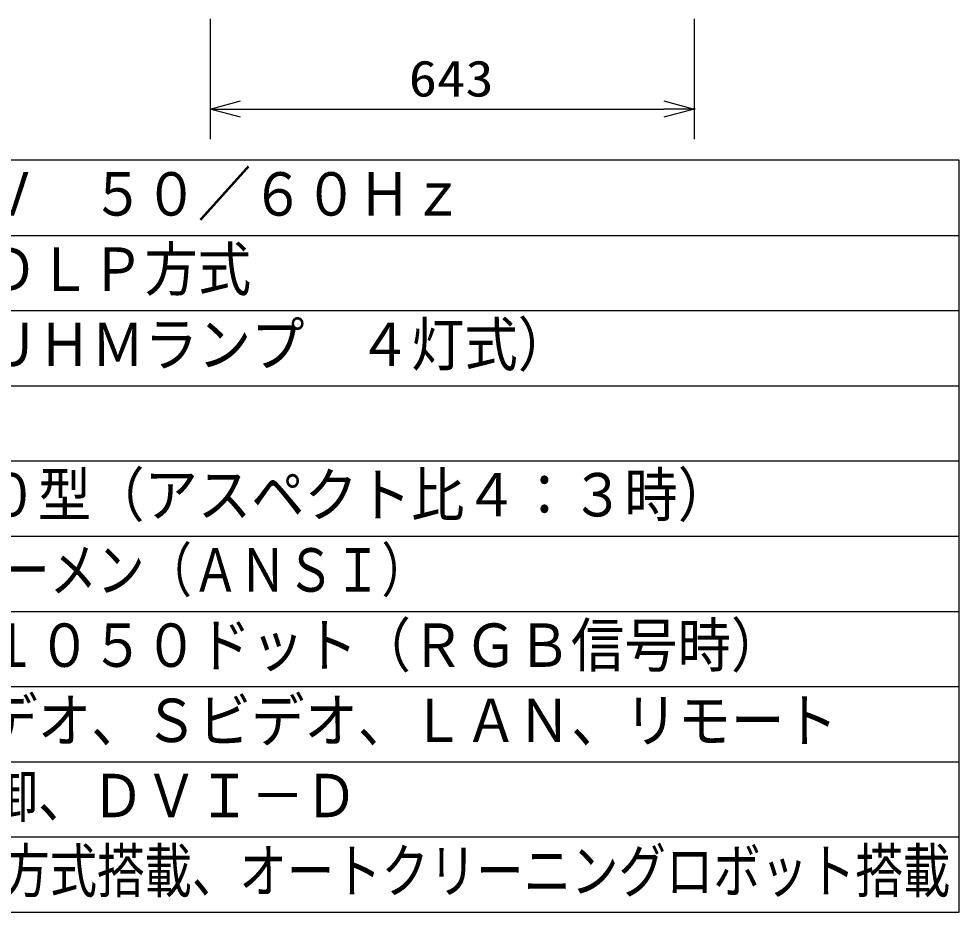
# Model space of a CAD drawing. Units: millimetres, scale not verified. Extents: x -63 to 63, y -57 to 57.
# Drawn here: x 0 to 62.5, y -56.5 to 2.9 of the extents above; entities that cross this region are included whole.
import ezdxf
from ezdxf.enums import TextEntityAlignment as Align

# ---------------------------------------------------------------- set-up
doc = ezdxf.new("R2010")
doc.units = ezdxf.units.MM
doc.header["$LTSCALE"] = 0.190236
doc.header["$PDMODE"] = 32
doc.header["$PDSIZE"] = 0.0951
for name, color, linetype in [('0-0_MOJI1', 2, 'Continuous'), ('0-2_WAKU', 1, 'Continuous'), ('0-5_SUNPO', 3, 'Continuous'), ('0-6_Defpoints', 7, 'Continuous')]:
    doc.layers.add(name, color=color, linetype=linetype)
doc.styles.add('ＭＳ ゴシック', font='')
doc.styles.get('ＭＳ ゴシック').set_extended_font_data('MS Gothic')

# ---------------------------------------------------------------- blocks, each defined once
blk = doc.blocks.new('_OPEN30')
at = {"layer": '0-6_Defpoints'}
blk.add_line((0, 0), (-1, 0), dxfattribs=at)
blk.add_lwpolyline([(-1, 0.26795), (0, 0), (-1, -0.26795)], dxfattribs=at)

msp = doc.modelspace()

# ---------------------------------------------------------------- linework, layer by layer
at = {"layer": '0-2_WAKU', "color": 4}
for p, q in [((62.5001, -6.5), (-62.5001, -6.5)), ((62.5001, -56.5001), (62.5001, -6.5)), ((-62.5001, -56.5001), (62.5001, -56.5001))]:
    msp.add_line(p, q, dxfattribs=at)
at = {"layer": '0-2_WAKU'}
for p, q in [((-62.5001, -11.5), (62.5001, -11.5)), ((-62.5001, -16.5), (62.5001, -16.5)), ((-62.5001, -21.5), (62.5001, -21.5)), ((-62.5001, -26.5), (62.5001, -26.5)), ((-62.5001, -31.5001), (62.5001, -31.5001)), ((-62.5001, -36.5001), (62.5001, -36.5001)), ((-62.5001, -41.5001), (62.5001, -41.5001)), ((-62.5001, -46.5001), (62.5001, -46.5001)), ((-62.5001, -51.5001), (62.5001, -51.5001))]:
    msp.add_line(p, q, dxfattribs=at)
at = {"layer": '0-5_SUNPO'}
for p, q in [((12.7262, 2.8983), (12.7262, -5.1017)), ((44.8788, 2.8983), (44.8788, -5.1017)), ((14.7262, -3.1017), (42.8788, -3.1017))]:
    msp.add_line(p, q, dxfattribs=at)
at = {"layer": '0-6_Defpoints'}
msp.add_point((44.8788, -3.1017), dxfattribs=at)

# ---------------------------------------------------------------- block references
at = {"layer": '0-5_SUNPO', "xscale": 2, "yscale": 2, "rotation": 180}
msp.add_blockref('_OPEN30', (12.7262, -3.1017), dxfattribs=at)
at = {"layer": '0-5_SUNPO', "xscale": 2, "yscale": 2}
msp.add_blockref('_OPEN30', (44.8788, -3.1017), dxfattribs=at)

# ---------------------------------------------------------------- texts
at = {"layer": '0-0_MOJI1', "style": 'ＭＳ ゴシック'}
for s, width, p in [('ＡＣ２００Ｖ\u3000５０／６０Ｈｚ', 0.9, (-20, -11.0551)), ('３チップ\u3000ＤＬＰ方式', 0.9, (-20, -16.0551)), ('３００Ｗ（ＵＨＭランプ\u3000４灯式）\u3000', 0.9, (-20, -21.0552)), ('７０～６００型（アスペクト比４：３時）', 0.9, (-20, -31.0552)), ('１２０００ルーメン（ＡＮＳＩ）', 0.8, (-20, -36.0552)), ('１４００×１０５０ドット（ＲＧＢ信号時）', 0.9, (-20, -41.0552)), ('ＲＧＢ、ビデオ、Ｓビデオ、ＬＡＮ、リモート', 0.9, (-20, -46.0552)), ('シリアル制御、ＤＶＩ－Ｄ', 0.9, (-20, -51.0552)), ('デバイス液冷方式搭載、オートクリーニングロボット搭載', 0.8, (-20, -56.0552))]:
    msp.add_text(s, height=2.887, dxfattribs=dict(at, width=width)).set_placement(p, align=Align.BOTTOM_LEFT)
at = {"layer": '0-5_SUNPO', "style": 'ＭＳ ゴシック', "width": 1.15}
msp.add_text('643', height=2.406, dxfattribs=at).set_placement((25.9154, -2.9921), align=Align.BOTTOM_LEFT)

doc.saveas('drawing.dxf')
